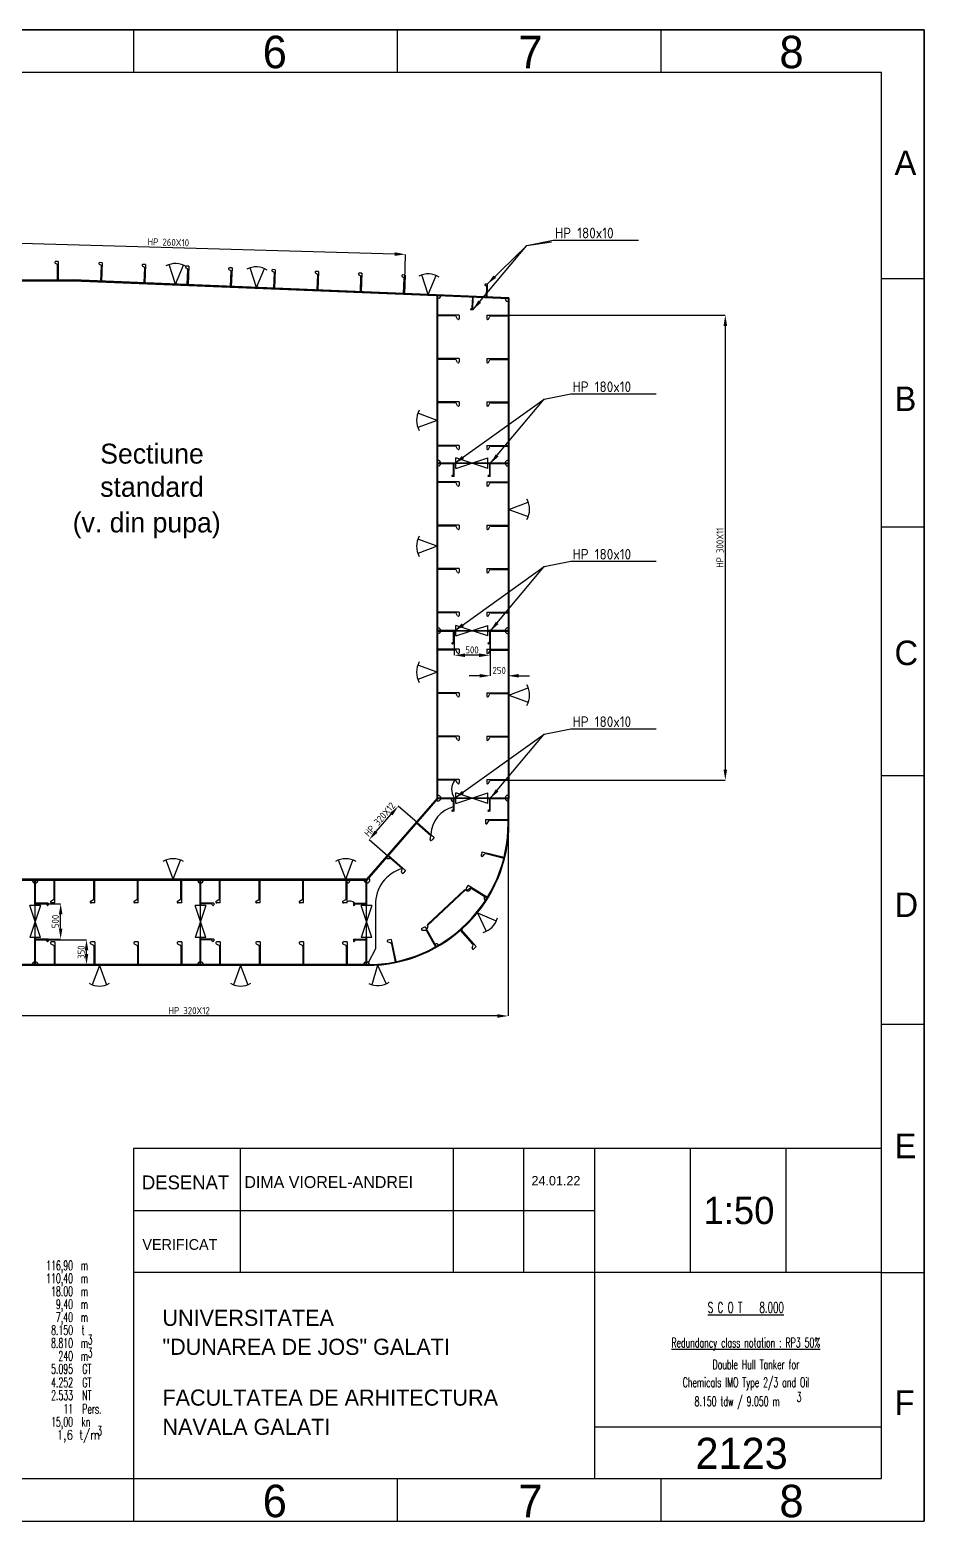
# Model space of a CAD drawing. Header units: millimetres. Extents: x 377976 to 407676, y -54296 to -33296.
# Drawn here: x 395075 to 407676, y -54296 to -33296 of the extents above; entities that cross this region are included whole.
import ezdxf
from ezdxf.enums import TextEntityAlignment as Align

# ---------------------------------------------------------------- set-up
doc = ezdxf.new("R2010")
doc.units = ezdxf.units.MM
doc.header["$LTSCALE"] = 600
for name, color, linetype in [('A2 Sheet', 7, 'Continuous'), ('Bottom Plate', 4, 'Continuous'), ('Dimensions', 1, 'Continuous'), ('Elements', 1, 'Continuous'), ('Inner bottom', 6, 'Continuous'), ('Inner hull', 6, 'Continuous'), ('Long', 2, 'Continuous'), ('Main Deck', 4, 'Continuous'), ('Side Shell', 4, 'Continuous'), ('Strakes', 6, 'Continuous'), ('Strings', 3, 'Continuous')]:
    doc.layers.add(name, color=color, linetype=linetype)
doc.styles.add('ISO8', font='iso8.shx')
doc.styles.add('TEX22', font='romans.shx', dxfattribs={"width": 0.6})
doc.dimstyles.new('BEM035_100_1', dxfattribs={"dimtxt": 100, "dimasz": 150, "dimexe": 0, "dimexo": 0, "dimgap": 25, "dimtad": 1, "dimdec": 0, "dimdsep": 46, "dimtxsty": 'ISO8', "dimcen": -350, "dimclrd": 1, "dimclre": 1, "dimclrt": 2, "dimadec": 0, "dimazin": 0, "dimtfac": 1, "dimtdec": 0, "dimtofl": 0, "dimtmove": 0, "dimatfit": 3, "dimfxl": 1, "dimtolj": 1, "dimtzin": 0, "dimarcsym": 0})

# ---------------------------------------------------------------- blocks, each defined once
blk = doc.blocks.new('*D166')
at = {"layer": 'Defpoints', "color": 0, "transparency": 16777216}
for p in [(401814, -44414), (392826, -45270), (392826, -47182)]:
    blk.add_point(p, dxfattribs=at)
at = {"layer": 'Dimensions', "color": 1, "lineweight": -2, "transparency": 16777216}
for p, q in [((401814, -44414), (401814, -47182)), ((392826, -45270), (392826, -47182)), ((401664, -47182), (392976, -47182))]:
    blk.add_line(p, q, dxfattribs=at)
at = {"layer": 'Dimensions', "color": 1, "transparency": 16777216}
for points in [[(392976, -47157), (392976, -47207), (392826, -47182)], [(401664, -47157), (401664, -47207), (401814, -47182)]]:
    blk.add_solid(points, dxfattribs=at)
at = {"layer": 'Dimensions', "color": 2, "transparency": 16777216, "insert": (397320, -47107), "char_height": 100, "attachment_point": 5, "style": 'ISO8'}
blk.add_mtext('\\A1;HP 320X12', dxfattribs=at)
blk = doc.blocks.new('*D168')
at = {"layer": 'Defpoints', "color": 0, "transparency": 16777216}
for p in [(401813, -37315), (401813, -43863), (404874, -43863)]:
    blk.add_point(p, dxfattribs=at)
at = {"layer": 'Dimensions', "color": 1, "lineweight": -2, "transparency": 16777216}
for p, q in [((401813, -37315), (404874, -37315)), ((404874, -37465), (404874, -43713)), ((401813, -43863), (404874, -43863))]:
    blk.add_line(p, q, dxfattribs=at)
at = {"layer": 'Dimensions', "color": 1, "transparency": 16777216}
for points in [[(404849, -37465), (404899, -37465), (404874, -37315)], [(404849, -43713), (404899, -43713), (404874, -43863)]]:
    blk.add_solid(points, dxfattribs=at)
at = {"layer": 'Dimensions', "color": 2, "transparency": 16777216, "insert": (404799, -40589), "char_height": 100, "attachment_point": 5, "rotation": 90, "style": 'ISO8'}
blk.add_mtext('\\A1;HP 300X11', dxfattribs=at)
blk = doc.blocks.new('*D172')
at = {"layer": 'Defpoints', "color": 0, "transparency": 16777216}
for p in [(393682, -36268), (393666, -36819), (400352, -37009)]:
    blk.add_point(p, dxfattribs=at)
at = {"layer": 'Dimensions', "color": 1, "lineweight": -2, "transparency": 16777216}
for p, q in [((393666, -36819), (393682, -36268)), ((400218, -36454), (393831, -36272)), ((400352, -37009), (400368, -36458))]:
    blk.add_line(p, q, dxfattribs=at)
at = {"layer": 'Dimensions', "color": 1, "transparency": 16777216}
for points in [[(393832, -36247), (393831, -36297), (393682, -36268)], [(400218, -36429), (400217, -36479), (400368, -36458)]]:
    blk.add_solid(points, dxfattribs=at)
at = {"layer": 'Dimensions', "color": 2, "transparency": 16777216, "insert": (397027, -36288), "char_height": 100, "attachment_point": 5, "rotation": 358.3723, "style": 'ISO8'}
blk.add_mtext('\\A1;HP 260X10', dxfattribs=at)
blk = doc.blocks.new('*D173')
at = {"layer": 'Defpoints', "color": 0, "transparency": 16777216}
for p in [(395156, -45601), (395510, -45601), (395156, -46101)]:
    blk.add_point(p, dxfattribs=at)
at = {"layer": 'Dimensions', "color": 1, "lineweight": -2, "transparency": 16777216}
for p, q in [((395156, -45601), (395510, -45601)), ((395510, -45951), (395510, -45751)), ((395156, -46101), (395510, -46101))]:
    blk.add_line(p, q, dxfattribs=at)
at = {"layer": 'Dimensions', "color": 1, "transparency": 16777216}
for points in [[(395485, -45751), (395535, -45751), (395510, -45601)], [(395485, -45951), (395535, -45951), (395510, -46101)]]:
    blk.add_solid(points, dxfattribs=at)
at = {"layer": 'Dimensions', "color": 2, "transparency": 16777216, "insert": (395435, -45851), "char_height": 100, "attachment_point": 5, "rotation": 90, "style": 'ISO8'}
blk.add_mtext('\\A1;500', dxfattribs=at)
blk = doc.blocks.new('*D181')
at = {"layer": 'Defpoints', "color": 0, "transparency": 16777216}
for p in [(400265, -44229), (400531, -44460), (400121, -44931)]:
    blk.add_point(p, dxfattribs=at)
at = {"layer": 'Dimensions', "color": 1, "lineweight": -2, "transparency": 16777216}
for p, q in [((400531, -44460), (400265, -44229)), ((399954, -44587), (400167, -44342)), ((400121, -44931), (399856, -44700))]:
    blk.add_line(p, q, dxfattribs=at)
at = {"layer": 'Dimensions', "color": 1, "transparency": 16777216}
for points in [[(400148, -44326), (400186, -44359), (400265, -44229)], [(399935, -44570), (399973, -44603), (399856, -44700)]]:
    blk.add_solid(points, dxfattribs=at)
at = {"layer": 'Dimensions', "color": 2, "transparency": 16777216, "insert": (400004, -44415), "char_height": 100, "attachment_point": 5, "rotation": 48.9815, "style": 'ISO8'}
blk.add_mtext('\\A1;HP 320X12', dxfattribs=at)
blk = doc.blocks.new('*D182')
at = {"layer": 'Defpoints', "color": 0, "transparency": 16777216}
for p in [(395156, -46109), (395874, -46109), (395156, -46459)]:
    blk.add_point(p, dxfattribs=at)
at = {"layer": 'Dimensions', "color": 1, "lineweight": -2, "transparency": 16777216}
for p, q in [((395156, -46109), (395874, -46109)), ((395874, -46309), (395874, -46259)), ((395156, -46459), (395874, -46459))]:
    blk.add_line(p, q, dxfattribs=at)
at = {"layer": 'Dimensions', "color": 1, "transparency": 16777216}
for points in [[(395849, -46259), (395899, -46259), (395874, -46109)], [(395849, -46309), (395899, -46309), (395874, -46459)]]:
    blk.add_solid(points, dxfattribs=at)
at = {"layer": 'Dimensions', "color": 2, "transparency": 16777216, "insert": (395799, -46284), "char_height": 100, "attachment_point": 5, "rotation": 90, "style": 'ISO8'}
blk.add_mtext('\\A1;350', dxfattribs=at)
blk = doc.blocks.new('*D183')
at = {"layer": 'Defpoints', "color": 0, "transparency": 16777216}
for p in [(401055, -41762), (401555, -41762), (401055, -42103)]:
    blk.add_point(p, dxfattribs=at)
at = {"layer": 'Dimensions', "color": 1, "lineweight": -2, "transparency": 16777216}
for p, q in [((401055, -41762), (401055, -42103)), ((401555, -41762), (401555, -42103)), ((401405, -42103), (401205, -42103))]:
    blk.add_line(p, q, dxfattribs=at)
at = {"layer": 'Dimensions', "color": 1, "transparency": 16777216}
for points in [[(401205, -42078), (401205, -42128), (401055, -42103)], [(401405, -42078), (401405, -42128), (401555, -42103)]]:
    blk.add_solid(points, dxfattribs=at)
at = {"layer": 'Dimensions', "color": 2, "transparency": 16777216, "insert": (401305, -42028), "char_height": 100, "attachment_point": 5, "rotation": 0, "style": 'ISO8'}
blk.add_mtext('\\A1;500', dxfattribs=at)
blk = doc.blocks.new('*D184')
at = {"layer": 'Defpoints', "color": 0, "transparency": 16777216}
for p in [(401563, -41762), (401813, -41762), (401563, -42392)]:
    blk.add_point(p, dxfattribs=at)
at = {"layer": 'Dimensions', "color": 1, "lineweight": -2, "transparency": 16777216}
for p, q in [((401563, -41762), (401563, -42392)), ((401813, -41762), (401813, -42392)), ((401413, -42392), (401263, -42392)), ((401963, -42392), (402113, -42392))]:
    blk.add_line(p, q, dxfattribs=at)
at = {"layer": 'Dimensions', "color": 1, "transparency": 16777216}
for points in [[(401413, -42367), (401413, -42417), (401563, -42392)], [(401963, -42367), (401963, -42417), (401813, -42392)]]:
    blk.add_solid(points, dxfattribs=at)
at = {"layer": 'Dimensions', "color": 2, "transparency": 16777216, "insert": (401688, -42317), "char_height": 100, "attachment_point": 5, "style": 'ISO8'}
blk.add_mtext('\\A1;250', dxfattribs=at)

msp = doc.modelspace()

# ---------------------------------------------------------------- linework, layer by layer
at = {"layer": 'A2 Sheet'}
for p, q in [((377975.8, -33296.1), (407675.8, -33296.1)), ((396538.3, -33296.1), (396538.3, -33896.1)), ((400250.8, -33296.1), (400250.8, -33896.1)), ((403963.3, -33296.1), (403963.3, -33896.1)), ((407675.8, -33296.1), (407675.8, -54296.1)), ((407075.8, -36796.1), (407675.8, -36796.1)), ((407075.8, -40296.1), (407675.8, -40296.1)), ((407075.8, -43796.1), (407675.8, -43796.1)), ((407075.8, -47296.1), (407675.8, -47296.1)), ((398038.3, -49046.1), (398038.3, -50796.1)), ((401038.3, -49046.1), (401038.3, -50796.1)), ((402036.7, -50796.1), (402036.7, -49046.1)), ((403035.2, -53696.1), (403035.2, -49046.1)), ((404382.2, -50796.1), (404382.2, -49046.1)), ((405729.2, -50796.1), (405729.2, -49046.1)), ((396538.3, -49921.1), (403035.2, -49921.1)), ((407075.8, -50796.1), (396538.3, -50796.1)), ((407075.8, -50796.1), (407675.8, -50796.1)), ((407075.8, -52971.1), (403035.2, -52971.1)), ((396538.3, -53696.1), (396538.3, -54296.1)), ((400250.8, -53696.1), (400250.8, -54296.1)), ((403963.3, -53696.1), (403963.3, -54296.1))]:
    msp.add_line(p, q, dxfattribs=at)
for points in [[(377975.8, -54296.1), (407675.8, -54296.1), (407675.8, -33296.1), (377975.8, -33296.1)], [(378575.8, -53696.1), (407075.8, -53696.1), (407075.8, -33896.1), (378575.8, -33896.1)], [(407075.8, -49046.1), (396538.3, -49046.1), (396538.3, -53696.1), (407075.8, -53696.1)]]:
    msp.add_lwpolyline(points, close=True, dxfattribs=at)
at = {"layer": 'Bottom Plate', "color": 4}
for p, q in [((399825.8, -46459.4), (392825.8, -46459.4)), ((399825.8, -46470.4), (392825.8, -46470.4))]:
    msp.add_line(p, q, dxfattribs=at)
for radius in [2000, 1989]:
    msp.add_arc((399825.8, -44470.4), radius, 270, 0, dxfattribs=at)
at = {"layer": 'Elements', "color": 1}
for p, q in [((401215.2, -45406), (400679.7, -45906)), ((401196.3, -45408.6), (400683.1, -45887.8)), ((401215.2, -45406), (401196.3, -45408.6)), ((399944.2, -45619.4), (399944.2, -46236.2)), ((400679.7, -45906), (400683.1, -45887.8)), ((399944.2, -46236.2), (399848.5, -46423.9))]:
    msp.add_line(p, q, dxfattribs=at)
for centre, radius, start, end in [((400826, -37039.1), 40, 269.99851, 357.69456), ((401812.8, -37079.3), 40, 177.66851, 269.99983), ((400825.9, -39399.1), 40, 270.08844, 89.99831), ((401812.8, -39398.9), 40, 89.97107, 270.30933), ((400825.8, -41757), 40, 270.08844, 89.99831), ((401812.8, -41756.8), 40, 89.97107, 270.30933), ((401220.7, -43992), 203.2, 140.70746, 215.27685), ((400825.8, -44114.9), 40, 234.15904, 89.99831), ((401812.8, -44114.7), 40, 89.97107, 270.30933), ((401140.6, -44645.3), 417.4, 102.98779, 177.56685), ((401046.8, -44120.4), 40, 180, 270), ((400463.9, -45607.3), 519.9, 105.90065, 181.33158), ((400125, -44926), 40, 228.98154, 310.35461), ((395149.9, -45270), 40, 180, 360), ((397479.6, -45270), 40, 180, 0), ((399544.8, -45270), 40, 270, 0), ((399825.8, -45270), 40, 180, 48.98154), ((399586.2, -45652.7), 87, 43.40406, 118.38439), ((401246.8, -45381.6), 40, 217.6966, 0), ((401515, -45520.4), 40, 148.30827, 237.55859), ((400644.4, -45924.8), 40, 299.16751, 28.01712), ((400800.4, -46204.3), 40, 29.91556, 119.16751), ((395149.9, -46459.4), 40, 0, 180), ((397479.6, -46459.4), 40, 0, 180), ((399819.7, -46459.4), 40, 0.4138, 180)]:
    msp.add_arc(centre, radius, start, end, dxfattribs=at)
at = {"layer": 'Inner bottom', "color": 6}
for p, q in [((400813.8, -44115.9), (399820.3, -45258)), ((400825.8, -44120.4), (399825.8, -45270)), ((392825.8, -45270), (395155.8, -45270)), ((399820.3, -45258), (394515.8, -45258)), ((395155.8, -45270), (399825.8, -45270))]:
    msp.add_line(p, q, dxfattribs=at)
at = {"layer": 'Inner hull', "color": 6}
for p, q in [((400813.8, -44115.9), (400814, -37027.6)), ((400825.8, -44120.4), (400826, -37028.1))]:
    msp.add_line(p, q, dxfattribs=at)
at = {"layer": 'Long', "color": 2, "linetype": 'Continuous'}
for p, q in [((395433.3, -36579.6), (395460.3, -36595.2)), ((395475.9, -36558.8), (395475.9, -36818.8)), ((396053.1, -36594.4), (396079.4, -36611.1)), ((396096.5, -36575.3), (396085.9, -36835.1)), ((396662.6, -36619.2), (396688.9, -36635.9)), ((396706, -36600.2), (396695.4, -36859.9)), ((397271.6, -36644), (397298, -36660.7)), ((397315, -36625), (397304.4, -36884.7)), ((397881.1, -36668.8), (397907.5, -36685.5)), ((397924.5, -36649.8), (397913.9, -36909.6)), ((398491.1, -36693.6), (398517.4, -36710.3)), ((398534.4, -36674.6), (398523.9, -36934.4)), ((399100.6, -36718.5), (399126.9, -36735.1)), ((399143.9, -36699.4), (399133.4, -36959.2)), ((399709.6, -36743.3), (399736, -36759.9)), ((399753, -36724.2), (399742.4, -36984)), ((400362.5, -36749), (400351.9, -37008.8)), ((400319.1, -36768.1), (400345.5, -36784.7)), ((401490.4, -36889.4), (401507, -36899.8)), ((401510.6, -36906.6), (401504.5, -37055.7)), ((401519.9, -36876.2), (401512.5, -37056.1)), ((401309.5, -37208.2), (401315.6, -37059.1)), ((401316.2, -37239.2), (401323.5, -37059.4)), ((401126.1, -37314.6), (400825.8, -37314.6)), ((401070.1, -37325.6), (400825.9, -37325.6)), ((401102.2, -37368.2), (401081.3, -37332)), ((401126.2, -37314.6), (401126.2, -37361.8)), ((401288, -37223.7), (401305.4, -37214.7)), ((401512.6, -37314.6), (401812.9, -37314.6)), ((401512.7, -37314.6), (401512.7, -37361.8)), ((401536.7, -37368.2), (401557.6, -37332)), ((401568.7, -37325.6), (401812.9, -37325.6)), ((401126.1, -37925.6), (400825.8, -37925.6)), ((401070.1, -37936.6), (400825.8, -37936.6)), ((401102.1, -37979.2), (401081.2, -37943)), ((401126.1, -37925.6), (401126.1, -37972.8)), ((401512.6, -37925.6), (401512.6, -37972.8)), ((401512.6, -37925.6), (401812.9, -37925.6)), ((401536.6, -37979.2), (401557.5, -37943)), ((401568.6, -37936.6), (401812.9, -37936.6)), ((401126.1, -38536.6), (400825.8, -38536.6)), ((401070.1, -38547.6), (400825.8, -38547.6)), ((401102.1, -38590.2), (401081.2, -38554)), ((401126.1, -38536.6), (401126.1, -38583.8)), ((401512.6, -38536.6), (401512.6, -38583.8)), ((401512.6, -38536.6), (401812.9, -38536.6)), ((401536.6, -38590.2), (401557.5, -38554)), ((401568.6, -38547.6), (401812.9, -38547.6)), ((401126.1, -39147.6), (400825.8, -39147.6)), ((401070.1, -39158.6), (400825.8, -39158.6)), ((401102.1, -39201.2), (401081.2, -39165)), ((401126.1, -39147.6), (401126.1, -39194.8)), ((401512.6, -39147.6), (401512.6, -39194.8)), ((401512.6, -39147.6), (401812.8, -39147.6)), ((401536.6, -39201.2), (401557.5, -39165)), ((401568.6, -39158.6), (401812.8, -39158.6)), ((401046.8, -39553.9), (401046.8, -39404.6)), ((401054.8, -39584.6), (401054.8, -39404.6)), ((401554.8, -39553.9), (401554.8, -39404.6)), ((401562.8, -39584.6), (401562.8, -39404.6)), ((401126.1, -39661.5), (400825.8, -39661.5)), ((401070.1, -39672.5), (400825.9, -39672.5)), ((401026, -39570.2), (401043, -39560.5)), ((401102.1, -39715.1), (401081.2, -39678.9)), ((401126.1, -39661.5), (401126.1, -39708.7)), ((401512.5, -39661.5), (401812.8, -39661.5)), ((401512.6, -39661.5), (401512.6, -39708.7)), ((401534, -39570.2), (401551, -39560.5)), ((401536.6, -39715.1), (401557.5, -39678.9)), ((401568.6, -39672.5), (401812.9, -39672.5)), ((401126.1, -40272.5), (400825.8, -40272.5)), ((401070, -40283.5), (400825.8, -40283.5)), ((401102.1, -40326.1), (401081.2, -40289.9)), ((401126.1, -40272.5), (401126.1, -40319.7)), ((401512.5, -40272.5), (401512.5, -40319.7)), ((401512.5, -40272.5), (401812.8, -40272.5)), ((401536.6, -40326.1), (401557.4, -40289.9)), ((401568.6, -40283.5), (401812.8, -40283.5)), ((401126.1, -40883.5), (400825.8, -40883.5)), ((401070, -40894.5), (400825.8, -40894.5)), ((401102.1, -40937.1), (401081.2, -40900.9)), ((401126.1, -40883.5), (401126.1, -40930.7)), ((401512.5, -40883.5), (401512.5, -40930.7)), ((401512.5, -40883.5), (401812.8, -40883.5)), ((401536.6, -40937.1), (401557.4, -40900.9)), ((401568.6, -40894.5), (401812.8, -40894.5)), ((401126.1, -41494.5), (400825.8, -41494.5)), ((401070, -41505.5), (400825.8, -41505.5)), ((401102.1, -41548.1), (401081.2, -41511.9)), ((401126.1, -41494.5), (401126.1, -41541.7)), ((401512.5, -41494.5), (401512.5, -41541.7)), ((401512.5, -41494.5), (401812.8, -41494.5)), ((401536.5, -41548.1), (401557.4, -41511.9)), ((401568.6, -41505.5), (401812.8, -41505.5)), ((401046.8, -41911.8), (401046.8, -41762.5)), ((401054.8, -41942.5), (401054.8, -41762.5)), ((401554.8, -41911.8), (401554.8, -41762.5)), ((401562.8, -41942.5), (401562.8, -41762.5)), ((401025.9, -41928.1), (401042.9, -41918.4)), ((401533.9, -41928.1), (401550.9, -41918.4)), ((401126.1, -42019.4), (400825.8, -42019.4)), ((401070, -42030.4), (400825.8, -42030.4)), ((401102.1, -42073), (401081.2, -42036.8)), ((401126.1, -42019.4), (401126.1, -42066.6)), ((401512.5, -42019.4), (401512.5, -42066.6)), ((401512.5, -42019.4), (401812.8, -42019.4)), ((401536.6, -42073), (401557.4, -42036.8)), ((401568.6, -42030.4), (401812.8, -42030.4)), ((401126.1, -42630.4), (400825.8, -42630.4)), ((401070, -42641.4), (400825.8, -42641.4)), ((401102.1, -42684), (401081.2, -42647.8)), ((401126.1, -42630.4), (401126.1, -42677.6)), ((401512.5, -42630.4), (401512.5, -42677.6)), ((401512.5, -42630.4), (401812.8, -42630.4)), ((401536.6, -42684), (401557.4, -42647.8)), ((401568.6, -42641.4), (401812.8, -42641.4)), ((401126.1, -43241.4), (400825.8, -43241.4)), ((401070, -43252.4), (400825.8, -43252.4)), ((401102.1, -43295), (401081.2, -43258.8)), ((401126.1, -43241.4), (401126.1, -43288.6)), ((401512.5, -43241.4), (401512.5, -43288.6)), ((401512.5, -43241.4), (401812.8, -43241.4)), ((401536.6, -43295), (401557.4, -43258.8)), ((401568.6, -43252.4), (401812.8, -43252.4)), ((401126.1, -43852.4), (400825.8, -43852.4)), ((401070, -43863.4), (400825.8, -43863.4)), ((401102.1, -43906), (401081.2, -43869.8)), ((401126.1, -43852.4), (401126.1, -43899.6)), ((401512.5, -43852.4), (401512.5, -43899.6)), ((401512.5, -43852.4), (401812.8, -43852.4)), ((401536.5, -43906), (401557.4, -43869.8)), ((401568.6, -43863.4), (401812.8, -43863.4)), ((401025.9, -44286), (401042.9, -44276.3)), ((401046.8, -44269.7), (401046.8, -44120.4)), ((401054.8, -44300.4), (401054.8, -44120.4)), ((401533.9, -44286), (401550.9, -44276.3)), ((401554.8, -44269.7), (401554.8, -44120.4)), ((401562.8, -44300.4), (401562.8, -44120.4)), ((400719.2, -44639.7), (400522.7, -44468.8)), ((400772, -44669.8), (400530.6, -44459.7)), ((401494.5, -44415.4), (401814.5, -44413.6)), ((401494.5, -44415.4), (401494.8, -44465.7)), ((401520.4, -44472.4), (401542.3, -44434)), ((401554.1, -44427.1), (401814.5, -44425.6)), ((400715.2, -44696.1), (400723.7, -44652.7)), ((400772, -44669.8), (400739, -44707.7)), ((400317.6, -45101.5), (400121.1, -44930.5)), ((400370.4, -45131.5), (400128.9, -44921.5)), ((401446.2, -44870.2), (401434, -44919)), ((401446.2, -44870.2), (401756.6, -44948)), ((401457.1, -44931.9), (401487.9, -44900.1)), ((401501.1, -44896.3), (401753.7, -44959.6)), ((400313.6, -45157.8), (400322, -45114.4)), ((400370.4, -45131.5), (400337.4, -45169.5)), ((395416.8, -45530.4), (395416.8, -45270)), ((395428.8, -45590), (395428.8, -45270)), ((395978.8, -45530.4), (395978.8, -45270)), ((395990.8, -45590), (395990.8, -45270)), ((396590.8, -45530.4), (396590.8, -45270)), ((396602.8, -45590), (396602.8, -45270)), ((397202.8, -45530.4), (397202.8, -45270)), ((397214.8, -45590), (397214.8, -45270)), ((397746.8, -45530.4), (397746.8, -45270)), ((397758.8, -45590), (397758.8, -45270)), ((398308.8, -45530.4), (398308.8, -45270)), ((398320.8, -45590), (398320.8, -45270)), ((398920.8, -45530.4), (398920.8, -45270)), ((398932.8, -45590), (398932.8, -45270)), ((399532.8, -45530.4), (399532.8, -45270)), ((399544.8, -45590), (399544.8, -45270)), ((401249.1, -45342.1), (401222.6, -45384.9)), ((401249.1, -45342.1), (401521.3, -45510.2)), ((395371.6, -45564.4), (395409.9, -45542.3)), ((395933.6, -45564.4), (395971.9, -45542.3)), ((396545.6, -45564.4), (396583.9, -45542.3)), ((397157.6, -45564.4), (397195.9, -45542.3)), ((397701.6, -45564.4), (397739.9, -45542.3)), ((398263.6, -45564.4), (398301.9, -45542.3)), ((398875.6, -45564.4), (398913.9, -45542.3)), ((399487.6, -45564.4), (399525.9, -45542.3)), ((401240.8, -45404.2), (401279.7, -45383.2)), ((401240.8, -45404.2), (401279.7, -45383.2)), ((401293.4, -45383.6), (401515, -45520.4)), ((395336.1, -45592.9), (395156.1, -45592.9)), ((395305.4, -45600.9), (395156.1, -45600.9)), ((395321.7, -45621.7), (395312, -45604.7)), ((395428.8, -45590), (395378.5, -45590)), ((395990.8, -45590), (395940.5, -45590)), ((396602.8, -45590), (396552.5, -45590)), ((397214.8, -45590), (397164.5, -45590)), ((397665.8, -45592.9), (397485.8, -45592.9)), ((397635.1, -45600.9), (397485.8, -45600.9)), ((397651.4, -45621.7), (397641.7, -45604.7)), ((397758.8, -45590), (397708.5, -45590)), ((398320.8, -45590), (398270.5, -45590)), ((398932.8, -45590), (398882.5, -45590)), ((399544.8, -45590), (399494.5, -45590)), ((399634.8, -45592.9), (399814.8, -45592.9)), ((399649.2, -45621.7), (399658.8, -45604.7)), ((399665.5, -45600.9), (399814.8, -45600.9)), ((400644.4, -45924.8), (400600.5, -45949.3)), ((400607, -45975), (400651.2, -45975.7)), ((400644.4, -45924.8), (400800.4, -46204.3)), ((400663, -45982.7), (400789.9, -46210.1)), ((401316.7, -46169.4), (401144.4, -45974.1)), ((401365.1, -46206.2), (401153.4, -45966.2)), ((395336.1, -46100.9), (395156.1, -46100.9)), ((395305.4, -46108.9), (395156.1, -46108.9)), ((395321.7, -46129.7), (395312, -46112.7)), ((395371.6, -46165), (395409.9, -46187.1)), ((395428.8, -46139.4), (395378.5, -46139.4)), ((395416.8, -46199), (395416.8, -46459.4)), ((395428.8, -46139.4), (395428.8, -46459.4)), ((395933.6, -46165), (395971.9, -46187.1)), ((395990.8, -46139.4), (395940.5, -46139.4)), ((395978.8, -46199), (395978.8, -46459.4)), ((395990.8, -46139.4), (395990.8, -46459.4)), ((396545.6, -46165), (396583.9, -46187.1)), ((396602.8, -46139.4), (396552.5, -46139.4)), ((396590.8, -46199), (396590.8, -46459.4)), ((396602.8, -46139.4), (396602.8, -46459.4)), ((397157.6, -46165), (397195.9, -46187.1)), ((397214.8, -46139.4), (397164.5, -46139.4)), ((397202.8, -46199), (397202.8, -46459.4)), ((397214.8, -46139.4), (397214.8, -46459.4)), ((397665.8, -46100.9), (397485.8, -46100.9)), ((397635.1, -46108.9), (397485.8, -46108.9)), ((397651.4, -46129.7), (397641.7, -46112.7)), ((397701.6, -46165), (397739.9, -46187.1)), ((397758.8, -46139.4), (397708.5, -46139.4)), ((397746.8, -46199), (397746.8, -46459.4)), ((397758.8, -46139.4), (397758.8, -46459.4)), ((398263.6, -46165), (398301.9, -46187.1)), ((398320.8, -46139.4), (398270.5, -46139.4)), ((398308.8, -46199), (398308.8, -46459.4)), ((398320.8, -46139.4), (398320.8, -46459.4)), ((398875.6, -46165), (398913.9, -46187.1)), ((398932.8, -46139.4), (398882.5, -46139.4)), ((398920.8, -46199), (398920.8, -46459.4)), ((398932.8, -46139.4), (398932.8, -46459.4)), ((399487.6, -46165), (399525.9, -46187.1)), ((399544.8, -46139.4), (399494.5, -46139.4)), ((399532.8, -46199), (399532.8, -46459.4)), ((399544.8, -46139.4), (399544.8, -46459.4)), ((399634.8, -46100.9), (399814.8, -46100.9)), ((399649.2, -46129.7), (399658.8, -46112.7)), ((399665.5, -46108.9), (399814.8, -46108.9)), ((400117.6, -46140.4), (400159.6, -46154.4)), ((400168.4, -46103.8), (400119.2, -46114)), ((400168.4, -46103.8), (400233, -46417.3)), ((400168.7, -46164.6), (400221.2, -46419.7)), ((401305.3, -46224.8), (401319.4, -46182.9)), ((401365.1, -46206.2), (401327.4, -46239.4))]:
    msp.add_line(p, q, dxfattribs=at)
at = {"layer": 'Long', "color": 2}
for p, q in [((395475.9, -36558.8), (395438.9, -36558.8)), ((395465.9, -36818.8), (395465.9, -36604.9)), ((396096.5, -36575.3), (396059.5, -36573.8)), ((396075.9, -36834.7), (396084.6, -36620.9)), ((396706, -36600.2), (396669, -36598.6)), ((396685.4, -36859.5), (396694.1, -36645.7)), ((397315, -36625), (397278.1, -36623.4)), ((397294.5, -36884.3), (397303.2, -36670.5)), ((397924.5, -36649.8), (397887.5, -36648.3)), ((397903.9, -36909.1), (397912.6, -36695.4)), ((398534.4, -36674.6), (398497.5, -36673.1)), ((398513.9, -36934), (398522.6, -36720.2)), ((399143.9, -36699.4), (399107, -36697.9)), ((399123.4, -36958.8), (399132.1, -36745)), ((399753, -36724.2), (399716, -36722.7)), ((400362.5, -36749), (400325.5, -36747.5)), ((399732.4, -36983.6), (399741.1, -36769.8)), ((400341.9, -37008.4), (400350.6, -36794.6)), ((401519.9, -36876.2), (401494.9, -36875.2)), ((401316.2, -37239.2), (401291.2, -37238.2)), ((401054.8, -39584.6), (401029.8, -39584.6)), ((401562.8, -39584.6), (401537.8, -39584.6)), ((401054.8, -41942.5), (401029.8, -41942.5)), ((401562.8, -41942.5), (401537.8, -41942.5)), ((401054.8, -44300.4), (401029.8, -44300.4)), ((401562.8, -44300.4), (401537.8, -44300.4)), ((395336.1, -45592.9), (395336.1, -45617.9)), ((397665.8, -45592.9), (397665.8, -45617.9)), ((399634.8, -45592.9), (399634.8, -45617.9)), ((395336.1, -46100.9), (395336.1, -46125.9)), ((397665.8, -46100.9), (397665.8, -46125.9)), ((399634.8, -46100.9), (399634.8, -46125.9))]:
    msp.add_line(p, q, dxfattribs=at)
at = {"layer": 'Long', "color": 2, "linetype": 'Continuous'}
for centre, radius, start, end in [((395438.9, -36570), 11.1, 90, 240), ((395454.8, -36604.9), 11.1, 0, 60), ((396059, -36585), 11.1, 87.66851, 237.66851), ((396073.5, -36620.5), 11.1, 357.66851, 57.66851), ((396668.5, -36609.8), 11.1, 87.66851, 237.66851), ((396683, -36645.3), 11.1, 357.66851, 57.66851), ((397277.6, -36634.6), 11.1, 87.66851, 237.66851), ((397292, -36670.1), 11.1, 357.66851, 57.66851), ((397887.1, -36659.4), 11.1, 87.66851, 237.66851), ((397901.5, -36694.9), 11.1, 357.66851, 57.66851), ((398497, -36684.2), 11.1, 87.66851, 237.66851), ((398511.4, -36719.7), 11.1, 357.66851, 57.66851), ((399106.5, -36709), 11.1, 87.66851, 237.66851), ((399120.9, -36744.5), 11.1, 357.66851, 57.66851), ((399715.6, -36733.8), 11.1, 87.66851, 237.66851), ((400325.1, -36758.7), 11.1, 87.66851, 237.66851), ((399730, -36769.3), 11.1, 357.66851, 57.66851), ((400339.5, -36794.2), 11.1, 357.66851, 57.66851), ((401494.6, -36882.9), 7.71, 87.66851, 237.66851), ((401502.9, -36906.3), 7.71, 357.66851, 57.66851), ((401070.1, -37338.5), 12.9, 30, 90), ((401113.3, -37361.8), 12.9, 210, 0), ((401291.6, -37230.5), 7.71, 117.66851, 267.66851), ((401301.8, -37207.9), 7.71, 297.66851, 357.66851), ((401525.5, -37361.8), 12.9, 180, 330), ((401568.7, -37338.5), 12.9, 90, 150), ((401070.1, -37949.5), 12.9, 30, 90), ((401113.3, -37972.8), 12.9, 210, 0), ((401525.5, -37972.8), 12.9, 180, 330), ((401568.6, -37949.5), 12.9, 90, 150), ((401070.1, -38560.5), 12.9, 30, 90), ((401113.3, -38583.8), 12.9, 210, 0), ((401525.5, -38583.8), 12.9, 180, 330), ((401568.6, -38560.5), 12.9, 90, 150), ((401070.1, -39171.5), 12.9, 30, 90), ((401113.3, -39194.8), 12.9, 210, 0), ((401525.4, -39194.8), 12.9, 180, 330), ((401568.6, -39171.5), 12.9, 90, 150), ((401029.8, -39576.9), 7.71, 120, 270), ((401039.1, -39553.9), 7.71, 300, 0), ((401070.1, -39685.4), 12.9, 30, 90), ((401537.8, -39576.9), 7.71, 120, 270), ((401547.1, -39553.9), 7.71, 300, 0), ((401568.6, -39685.4), 12.9, 90, 150), ((401113.3, -39708.7), 12.9, 210, 0), ((401525.5, -39708.7), 12.9, 180, 330), ((401070, -40296.4), 12.9, 30, 90), ((401113.2, -40319.7), 12.9, 210, 0), ((401525.4, -40319.7), 12.9, 180, 330), ((401568.6, -40296.4), 12.9, 90, 150), ((401070, -40907.4), 12.9, 30, 90), ((401113.2, -40930.7), 12.9, 210, 0), ((401525.4, -40930.7), 12.9, 180, 330), ((401568.6, -40907.4), 12.9, 90, 150), ((401070, -41518.4), 12.9, 30, 90), ((401113.2, -41541.7), 12.9, 210, 0), ((401525.4, -41541.7), 12.9, 180, 330), ((401568.6, -41518.4), 12.9, 90, 150), ((401029.8, -41934.8), 7.71, 120, 270), ((401039.1, -41911.8), 7.71, 300, 0), ((401537.8, -41934.8), 7.71, 120, 270), ((401547.1, -41911.8), 7.71, 300, 0), ((401070, -42043.2), 12.9, 30, 90), ((401113.2, -42066.6), 12.9, 210, 0), ((401525.4, -42066.6), 12.9, 180, 330), ((401568.6, -42043.2), 12.9, 90, 150), ((401070, -42654.2), 12.9, 30, 90), ((401113.2, -42677.6), 12.9, 210, 0), ((401525.4, -42677.6), 12.9, 180, 330), ((401568.6, -42654.2), 12.9, 90, 150), ((401070, -43265.2), 12.9, 30, 90), ((401568.6, -43265.2), 12.9, 90, 150), ((401113.2, -43288.6), 12.9, 210, 0), ((401525.4, -43288.6), 12.9, 180, 330), ((401070, -43876.2), 12.9, 30, 90), ((401568.6, -43876.2), 12.9, 90, 150), ((401113.2, -43899.6), 12.9, 210, 0), ((401525.4, -43899.6), 12.9, 180, 330), ((401029.8, -44292.7), 7.71, 120, 270), ((401039.1, -44269.7), 7.71, 300, 0), ((401537.8, -44292.7), 7.71, 120, 270), ((401547.1, -44269.7), 7.71, 300, 0), ((401508.5, -44465.6), 13.7, 180.3274, 330.3274), ((401554.2, -44440.8), 13.7, 90.3274, 150.3274), ((400728.7, -44698.7), 13.7, 168.98154, 318.98154), ((400710.2, -44650.1), 13.7, 348.98154, 48.98154), ((401447.3, -44922.3), 13.7, 165.93552, 315.93552), ((401497.7, -44909.6), 13.7, 75.93552, 135.93552), ((400308.6, -45111.8), 13.7, 348.98154, 48.98154), ((400327, -45160.5), 13.7, 168.98154, 318.98154), ((395378.5, -45576.3), 13.7, 120, 270), ((395403.1, -45530.4), 13.7, 300, 0), ((395940.5, -45576.3), 13.7, 120, 270), ((395965.1, -45530.4), 13.7, 300, 0), ((396552.5, -45576.3), 13.7, 120, 270), ((396577.1, -45530.4), 13.7, 300, 0), ((397164.5, -45576.3), 13.7, 120, 270), ((397189.1, -45530.4), 13.7, 300, 0), ((397708.5, -45576.3), 13.7, 120, 270), ((397733.1, -45530.4), 13.7, 300, 0), ((398270.5, -45576.3), 13.7, 120, 270), ((398295.1, -45530.4), 13.7, 300, 0), ((398882.5, -45576.3), 13.7, 120, 270), ((398907.1, -45530.4), 13.7, 300, 0), ((399494.5, -45576.3), 13.7, 120, 270), ((399519.1, -45530.4), 13.7, 300, 0), ((401234.3, -45392.1), 13.7, 148.30827, 298.30827), ((401234.3, -45392.1), 13.7, 148.30827, 298.30827), ((401286.2, -45395.3), 13.7, 58.30827, 118.30827), ((395305.4, -45608.6), 7.71, 30, 90), ((395328.4, -45617.9), 7.71, 210, 0), ((397635.1, -45608.6), 7.71, 30, 90), ((397658.1, -45617.9), 7.71, 210, 0), ((399642.5, -45617.9), 7.71, 180, 330), ((399665.5, -45608.6), 7.71, 90, 150), ((400607.2, -45961.3), 13.7, 119.16751, 269.16751), ((400651, -45989.4), 13.7, 29.16751, 89.16751), ((395305.4, -46116.6), 7.71, 30, 90), ((395328.4, -46125.9), 7.71, 210, 0), ((395378.5, -46153.1), 13.7, 90, 240), ((395403.1, -46199), 13.7, 0, 60), ((395940.5, -46153.1), 13.7, 90, 240), ((395965.1, -46199), 13.7, 0, 60), ((396552.5, -46153.1), 13.7, 90, 240), ((396577.1, -46199), 13.7, 0, 60), ((397164.5, -46153.1), 13.7, 90, 240), ((397189.1, -46199), 13.7, 0, 60), ((397635.1, -46116.6), 7.71, 30, 90), ((397658.1, -46125.9), 7.71, 210, 0), ((397708.5, -46153.1), 13.7, 90, 240), ((397733.1, -46199), 13.7, 0, 60), ((398270.5, -46153.1), 13.7, 90, 240), ((398295.1, -46199), 13.7, 0, 60), ((398882.5, -46153.1), 13.7, 90, 240), ((398907.1, -46199), 13.7, 0, 60), ((399494.5, -46153.1), 13.7, 90, 240), ((399519.1, -46199), 13.7, 0, 60), ((399642.5, -46125.9), 7.71, 180, 330), ((399665.5, -46116.6), 7.71, 90, 150), ((400121.9, -46127.4), 13.7, 101.64011, 251.64011), ((400155.2, -46167.4), 13.7, 11.64011, 71.64011), ((401306.4, -46178.5), 13.7, 341.41847, 41.41847), ((401318.3, -46229.1), 13.7, 161.41847, 311.41847)]:
    msp.add_arc(centre, radius, start, end, dxfattribs=at)
at = {"layer": 'Long', "color": 0}
msp.add_arc((400321, -45172.8), 0.00000942, 333.98155, 219.46592, dxfattribs=at)
at = {"layer": 'Long', "color": 0, "linetype": 'Continuous'}
msp.add_arc((401286.2, -45395.3), 13.7, 58.30827, 118.30827, dxfattribs=at)
at = {"layer": 'Main Deck', "color": 4}
for p, q in [((394270.3, -36828.8), (395685.5, -36828.8)), ((394275.9, -36818.8), (395685.5, -36818.8)), ((395685.1, -36828.8), (400685.6, -37032.4)), ((401825.8, -37068.8), (395685.5, -36818.8)), ((395685.5, -36818.8), (400826, -37028.1)), ((400685.6, -37032.4), (400685.1, -37033.4)), ((400685.1, -37033.4), (400814, -37038.6)), ((400826, -37028.1), (401812.8, -37068.3)), ((400826, -37039.1), (401812.8, -37079.3))]:
    msp.add_line(p, q, dxfattribs=at)
at = {"layer": 'Side Shell', "color": 4}
for p, q in [((401812.8, -37068.3), (401812.8, -44120.4)), ((401825.8, -37068.8), (401825.8, -44120.4)), ((401814.8, -44470.4), (401812.8, -44120.4)), ((401825.8, -44470.3), (401823.8, -44120.3)), ((401825.8, -44120.4), (401823.8, -44120.3))]:
    msp.add_line(p, q, dxfattribs=at)
at = {"layer": 'Side Shell', "color": 1}
msp.add_line((399848.5, -46423.9), (399825.8, -46423.9), dxfattribs=at)
at = {"layer": 'Strakes'}
for p, q in [((397128.2, -36877.6), (397038.2, -36601.7)), ((397128.2, -36877.6), (397240.2, -36609.9)), ((398267.4, -36923.9), (398177.5, -36648.1)), ((398267.4, -36923.9), (398379.5, -36656.3)), ((400688.7, -37022.5), (400598.7, -36746.6)), ((400688.7, -37022.5), (400800.8, -36754.9)), ((400813.8, -38795.9), (400541.8, -38694.8)), ((400813.8, -38795.9), (400541.8, -38897)), ((401825.8, -40049), (402097.8, -39948)), ((401825.8, -40049), (402097.8, -40150.1)), ((400813.8, -40568.9), (400541.8, -40467.8)), ((400813.8, -40568.9), (400541.8, -40670)), ((400813.8, -42341.9), (400541.8, -42240.8)), ((400813.8, -42341.9), (400541.8, -42443)), ((401825.8, -42664), (402097.8, -42563)), ((401825.8, -42664), (402097.8, -42765.1)), ((397095.8, -45258), (396994.7, -44986)), ((397095.8, -45258), (397196.9, -44986)), ((399526.8, -45258), (399425.7, -44986)), ((399526.8, -45258), (399627.9, -44986)), ((401381.2, -45727.6), (401506, -45989.6)), ((401381.2, -45727.6), (401646.8, -45844.5)), ((396055.8, -46470.4), (395954.7, -46742.4)), ((396055.8, -46470.4), (396156.9, -46742.4)), ((398045.8, -46470.4), (397944.7, -46742.4)), ((398045.8, -46470.4), (398146.9, -46742.4)), ((399975.4, -46464.8), (399895.6, -46743.8)), ((399975.4, -46464.8), (400097.2, -46728.1))]:
    msp.add_line(p, q, dxfattribs=at)
for centre, start, end in [((397127.4, -36877.5), 57.86022, 117.4768), ((398266.7, -36923.9), 57.86022, 117.4768), ((400687.9, -37022.5), 57.86022, 117.4768), ((400813.8, -38795.9), 150.19171, 209.80829), ((401825.8, -40049), 330.19171, 29.80829), ((400813.8, -40568.9), 150.19171, 209.80829), ((400813.8, -42341.9), 150.19171, 209.80829), ((401825.8, -42664), 330.19171, 29.80829), ((397095.8, -45258), 60.19171, 119.80829), ((399526.8, -45258), 60.19171, 119.80829), ((401381.2, -45727.6), 286.04625, 345.66283), ((396055.8, -46470.4), 240.19171, 299.80829), ((398045.8, -46470.4), 240.19171, 299.80829), ((399975.4, -46464.8), 244.62804, 304.24462)]:
    msp.add_arc(centre, 290.2, start, end, dxfattribs=at)
at = {"layer": 'Strings', "color": 3}
for p, q in [((400825.8, -39393.6), (401079.7, -39393.6)), ((400825.8, -39404.6), (401079.7, -39404.6)), ((401079.7, -39473.7), (401079.7, -39324.4)), ((401530, -39473.7), (401079.7, -39324.4)), ((401079.7, -39473.7), (401530, -39324.4)), ((401079.7, -39399.1), (401530, -39399.1)), ((401530, -39399.1), (401079.7, -39399.1)), ((401530, -39473.7), (401530, -39324.4)), ((401530, -39393.6), (401812.8, -39393.6)), ((401530, -39404.6), (401812.8, -39404.6)), ((400825.8, -41751.5), (401079.6, -41751.5)), ((400825.8, -41762.5), (401079.6, -41762.5)), ((401079.6, -41831.6), (401079.6, -41682.3)), ((401530, -41831.6), (401079.6, -41682.3)), ((401079.6, -41831.6), (401530, -41682.3)), ((401079.6, -41757), (401530, -41757)), ((401530, -41757), (401079.6, -41757)), ((401530, -41831.6), (401530, -41682.3)), ((401530, -41751.5), (401812.8, -41751.5)), ((401530, -41762.5), (401812.8, -41762.5)), ((401079.6, -44189.5), (401079.6, -44040.2)), ((401530, -44189.5), (401079.6, -44040.2)), ((401079.6, -44189.5), (401530, -44040.2)), ((401530, -44189.5), (401530, -44040.2)), ((400825.8, -44109.4), (401079.6, -44109.4)), ((400825.8, -44120.4), (401079.6, -44120.4)), ((401079.6, -44114.9), (401530, -44114.9)), ((401530, -44114.9), (401079.6, -44114.9)), ((401530, -44109.4), (401812.8, -44109.4)), ((401530, -44120.4), (401812.8, -44120.4)), ((395145.1, -45625.6), (395145.1, -45270)), ((395156.1, -45625.6), (395156.1, -45270)), ((397474.8, -45625.6), (397474.8, -45270)), ((397485.8, -45625.6), (397485.8, -45270)), ((399814.8, -45625.6), (399814.8, -45270)), ((399825.8, -45625.6), (399825.8, -45270)), ((395225.2, -45625.6), (395076, -45625.6)), ((395225.2, -45625.6), (395076, -46075.9)), ((395225.2, -46075.9), (395076, -45625.6)), ((395150.6, -46075.9), (395150.6, -45625.6)), ((397554.9, -45625.6), (397405.7, -45625.6)), ((397554.9, -45625.6), (397405.7, -46075.9)), ((397554.9, -46075.9), (397405.7, -45625.6)), ((397480.3, -46075.9), (397480.3, -45625.6)), ((399894.9, -45625.6), (399745.7, -45625.6)), ((399894.9, -45625.6), (399745.7, -46075.9)), ((399894.9, -46075.9), (399745.7, -45625.6)), ((399820.3, -46075.9), (399820.3, -45625.6)), ((395225.2, -46075.9), (395076, -46075.9)), ((395145.1, -46459.4), (395145.1, -46075.9)), ((395156.1, -46459.4), (395156.1, -46075.9)), ((397554.9, -46075.9), (397405.7, -46075.9)), ((397474.8, -46459.4), (397474.8, -46075.9)), ((397485.8, -46459.4), (397485.8, -46075.9)), ((399894.9, -46075.9), (399745.7, -46075.9)), ((399814.8, -46459.4), (399814.8, -46075.9)), ((399825.8, -46459.4), (399825.8, -46075.9))]:
    msp.add_line(p, q, dxfattribs=at)

# ---------------------------------------------------------------- texts
at = {"color": 0}
for s, height, p in [('Sectiune', 280.49, (396067.2, -39404.3)), ('standard', 280.49, (396067.2, -39871.8)), ('(v. din pupa)', 280.487, (395679.9, -40373.1))]:
    msp.add_text(s, height=height, dxfattribs=at).set_placement(p)
at = {"layer": 'A2 Sheet'}
for s, height, p in [('6', 457.5, (398356.8, -33836.6)), ('7', 457.5, (401957.6, -33836.6)), ('8', 457.5, (405636.5, -33836.6)), ('A', 344.5, (407257.9, -35340.4)), ('B', 344.5, (407257.9, -38664)), ('C', 344.5, (407257.9, -42241.6)), ('D', 344.5, (407257.9, -45788.4)), ('E', 344.5, (407257.9, -49184.6)), ('DESENAT', 194.74, (396654.5, -49623.1)), ('DIMA VIOREL-ANDREI', 168.244, (398098.7, -49605)), ('24.01.22', 132.37, (402143.3, -49567.8)), ('1:50', 384.12, (404565.7, -50112.9)), ('VERIFICAT', 151.3, (396661.7, -50475.4)), ('UNIVERSITATEA', 227.252, (396944.1, -51546.1)), ('"DUNAREA DE JOS" GALATI', 227.252, (396944.1, -51954)), ('FACULTATEA DE ARHITECTURA', 227.252, (396944.1, -52669.4)), ('F', 344.5, (407257.9, -52799.8)), ('NAVALA GALATI', 227.252, (396944.1, -53080.9)), ('2123', 437.25, (404452.9, -53559.3)), ('6', 457.5, (398356.8, -54240.5)), ('7', 457.5, (401957.6, -54240.5)), ('8', 457.5, (405636.5, -54240.5))]:
    msp.add_text(s, height=height, dxfattribs=at).set_placement(p)
at = {"layer": 'A2 Sheet', "style": 'TEX22'}
for s, width, p in [('110,40', 0.6, (395684.1, -50943.9)), ('116,90', 0.6, (395684.7, -50761.7)), ('18.00', 0.6, (395684.6, -51126.1)), ('9,40', 0.6, (395684.4, -51308.3)), ('7,40', 0.6, (395684.3, -51490.5)), ('8.150', 0.6, (395685.5, -51672.6)), ('8.810', 0.6, (395684.8, -51854.8)), ('240', 0.6, (395684.9, -52037)), ('5.095', 0.6, (395685.2, -52219.2)), ('4.252', 0.6, (395685.2, -52409.6)), ('2.533', 0.6, (395685.2, -52590.2)), ('11', 0.6, (395686, -52782.1)), ('15,00', 0.6, (395684.7, -52964.3)), ('1,6', 0.8, (395684.3, -53146.5))]:
    msp.add_text(s, height=133.85, dxfattribs=dict(at, width=width)).set_placement(p, align=Align.RIGHT)
for s, height, width, p in [('m', 133.8, 0.6, (395845.5, -50761.7)), ('m', 133.8, 0.6, (395845.5, -50943.9)), ('m', 133.8, 0.6, (395845.5, -51126.1)), ('m', 133.8, 0.6, (395845.5, -51308.3)), ('%%uS C O T   8.000', 148.72, 0.6, (405163.2, -51361.9)), ('m', 133.8, 0.6, (395845.5, -51490.5)), ('t', 133.8, 0.6, (395826.6, -51672.6)), ('m', 133.8, 0.6, (395845.5, -51854.8)), ('3', 133.8, 0.6, (395925.2, -51807.5)), ('3', 133.8, 0.6, (395925.2, -51989.7)), ('%%uRedundancy class notation : RP3 50%', 133.848, 0.6, (405163.2, -51848.7)), ('m', 133.8, 0.6, (395845.5, -52037)), ('Double Hull Tanker for', 133.848, 0.6, (405305.3, -52156.2)), ('GT', 133.85, 0.6, (395878.1, -52219.2)), ('GT', 133.85, 0.6, (395878.1, -52409.6)), ('Chemicals IMO Type 2/3 and Oil', 133.848, 0.6, (405165.6, -52407.5)), ('NT', 133.85, 0.6, (395878.1, -52590.2)), ('Pers.', 133.85, 0.6, (395949.8, -52782.1)), ('8.150 tdw / 9.050 m', 133.848, 0.6, (405041.4, -52675.8)), ('kn', 133.85, 0.6, (395866.4, -52964.3)), ('t/m', 133.85, 0.8, (395917.5, -53146.5)), ('3', 133.8, 0.6, (396058.7, -53092))]:
    msp.add_text(s, height=height, dxfattribs=dict(at, width=width)).set_placement(p, align=Align.CENTER)
at = {"layer": 'A2 Sheet', "style": 'TEX22', "width": 0.6}
msp.add_text('3', height=133.8, dxfattribs=at).set_placement((405878.9, -52614.4))
at = {"layer": 'Dimensions', "color": 2, "char_height": 150, "attachment_point": 7, "style": 'ISO8'}
for insert in [(402474.2, -36232), (402720.8, -38397.3), (402720.8, -40755.2), (402720.8, -43113.1)]:
    msp.add_mtext('HP 180x10', dxfattribs=dict(at, insert=insert))

# ---------------------------------------------------------------- dimensions: what is measured, and where the dimension line sits
at = {"layer": 'Dimensions', "color": 1}
for base, p1, p2, angle, text, picture, middle, dimtype in [((393681.6, -36267.9), (400351.9, -37008.8), (393665.9, -36818.8), 178.3723, 'HP 260X10', '*D172', (397024.6, -36362.9), 161), ((404873.7, -43863.4), (401812.9, -37314.6), (401812.8, -43863.4), 90, 'HP 300X11', '*D168', (404873.7, -40589), 160), ((400265.2, -44228.9), (400121.1, -44930.5), (400530.6, -44459.7), 48.98154, 'HP 320X12', '*D181', (400060.5, -44464.3), 161)]:
    dim = msp.add_linear_dim(base=base, p1=p1, p2=p2, angle=angle, text=text, dimstyle='BEM035_100_1', dxfattribs=at)
    dim.commit()
    dim.dimension.update_dxf_attribs({"geometry": picture, "text_midpoint": middle, "dimtype": dimtype})
for base, p1, p2, angle, picture, middle, dimtype in [((401054.8, -42102.8), (401554.8, -41762.5), (401054.8, -41762.5), 180, '*D183', (401304.8, -42102.8), 161), ((395509.8, -45600.9), (395156.1, -46100.9), (395156.1, -45600.9), 90, '*D173', (395509.8, -45850.9), 160), ((395874.2098, -46108.8921), (395156.0886, -46459.3794), (395156.0886, -46108.8921), 90, '*D182', (395874.2098, -46284.1358), 161)]:
    dim = msp.add_linear_dim(base=base, p1=p1, p2=p2, angle=angle, dimstyle='BEM035_100_1', dxfattribs=at)
    dim.commit()
    dim.dimension.update_dxf_attribs({"geometry": picture, "text_midpoint": middle, "dimtype": dimtype})
dim = msp.add_linear_dim(base=(401562.8, -42391.7), p1=(401812.8, -41762.5), p2=(401562.8, -41762.5), dimstyle='BEM035_100_1', dxfattribs=at)
dim.commit()
dim.dimension.update_dxf_attribs({"geometry": '*D184', "text_midpoint": (401687.8, -42391.7), "dimtype": 160})
dim = msp.add_linear_dim(base=(392825.8, -47182.3), p1=(401814.5, -44413.6), p2=(392825.8, -45270), text='HP 320X12', dimstyle='BEM035_100_1', dxfattribs=at)
dim.commit()
dim.dimension.update_dxf_attribs({"geometry": '*D166', "text_midpoint": (397320.1, -47182.3), "dimtype": 160})

# ---------------------------------------------------------------- leaders
for points in [[(401316.2, -37239.2), (402077, -36332), (402424.2, -36282)], [(401562.8, -39404.6), (402323.6, -38497.3), (402695.8, -38422.3)], [(401562.8, -41762.5), (402323.6, -40855.2), (402695.8, -40780.2)], [(401562.8, -44120.4), (402323.6, -43213.1), (402695.8, -43138.1)]]:
    msp.add_leader(points, dimstyle='BEM035_100_1', dxfattribs=at)
at = {"layer": 'Dimensions', "color": 1, "annotation_type": 0, "has_hookline": 1, "hookline_direction": 0, "text_width": 1178.6}
for points in [[(401519.9, -36876.2), (402077, -36332), (402449.2, -36257)], [(401054.8, -39404.6), (402323.6, -38497.3), (402695.8, -38422.3)], [(401054.8, -41762.5), (402323.6, -40855.2), (402695.8, -40780.2)], [(401054.8, -44120.4), (402323.6, -43213.1), (402695.8, -43138.1)]]:
    msp.add_leader(points, dimstyle='BEM035_100_1', dxfattribs=at)

doc.saveas('drawing.dxf')
